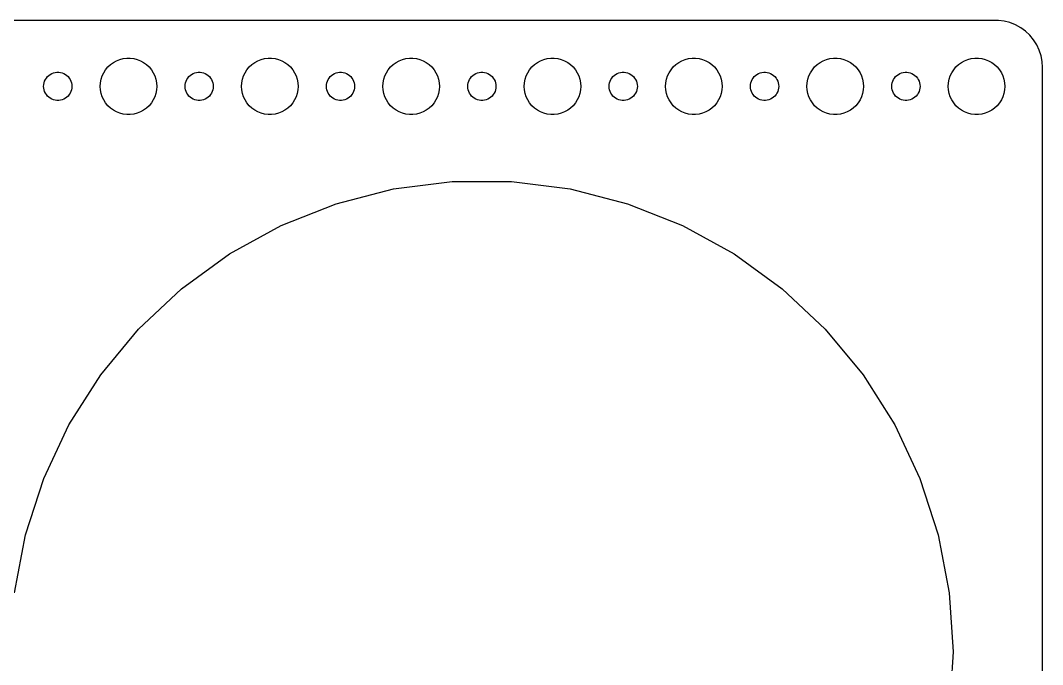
# Model space of a CAD drawing. Header units: metres. Extents: x -217 to 217, y -67 to 67.
# Drawn here: x 108.5 to 217, y -1.3 to 67 of the extents above; entities that cross this region are included whole.
import ezdxf

# ---------------------------------------------------------------- set-up
doc = ezdxf.new("R2010")
doc.units = ezdxf.units.M

msp = doc.modelspace()

# ---------------------------------------------------------------- linework, layer by layer
for p, q in [((212.314, 66.9901), (-212.314, 66.9901)), ((212.937, 66.9114), (212.314, 66.9901)), ((213.545, 66.7553), (212.937, 66.9114)), ((214.129, 66.5241), (213.545, 66.7553)), ((214.679, 66.2216), (214.129, 66.5241)), ((215.187, 65.8526), (214.679, 66.2216)), ((215.645, 65.4227), (215.187, 65.8526)), ((216.045, 64.9389), (215.645, 65.4227)), ((216.382, 64.4088), (216.045, 64.9389)), ((216.649, 63.8406), (216.382, 64.4088)), ((119.073, 62.8532), (119.438, 62.9469)), ((119.438, 62.9469), (119.812, 62.9941)), ((119.812, 62.9941), (120.188, 62.9941)), ((120.188, 62.9941), (120.562, 62.9469)), ((120.562, 62.9469), (120.927, 62.8532)), ((134.073, 62.8532), (134.438, 62.9469)), ((134.438, 62.9469), (134.812, 62.9941)), ((134.812, 62.9941), (135.188, 62.9941)), ((135.188, 62.9941), (135.562, 62.9469)), ((135.562, 62.9469), (135.927, 62.8532)), ((149.073, 62.8532), (149.438, 62.9469)), ((149.438, 62.9469), (149.812, 62.9941)), ((149.812, 62.9941), (150.188, 62.9941)), ((150.188, 62.9941), (150.562, 62.9469)), ((150.562, 62.9469), (150.927, 62.8532)), ((164.073, 62.8532), (164.438, 62.9469)), ((164.438, 62.9469), (164.812, 62.9941)), ((164.812, 62.9941), (165.188, 62.9941)), ((165.188, 62.9941), (165.562, 62.9469)), ((165.562, 62.9469), (165.927, 62.8532)), ((179.073, 62.8532), (179.438, 62.9469)), ((179.438, 62.9469), (179.812, 62.9941)), ((179.812, 62.9941), (180.188, 62.9941)), ((180.188, 62.9941), (180.562, 62.9469)), ((180.562, 62.9469), (180.927, 62.8532)), ((194.073, 62.8532), (194.438, 62.9469)), ((194.438, 62.9469), (194.812, 62.9941)), ((194.812, 62.9941), (195.188, 62.9941)), ((195.188, 62.9941), (195.562, 62.9469)), ((195.562, 62.9469), (195.927, 62.8532)), ((209.073, 62.8532), (209.438, 62.9469)), ((209.438, 62.9469), (209.812, 62.9941)), ((209.812, 62.9941), (210.188, 62.9941)), ((210.188, 62.9941), (210.562, 62.9469)), ((210.562, 62.9469), (210.927, 62.8532)), ((216.843, 63.2434), (216.649, 63.8406)), ((216.961, 62.6267), (216.843, 63.2434)), ((117.573, 61.7634), (117.813, 62.0536)), ((117.813, 62.0536), (118.088, 62.3115)), ((118.088, 62.3115), (118.393, 62.533)), ((118.393, 62.533), (118.723, 62.7145)), ((118.723, 62.7145), (119.073, 62.8532)), ((120.927, 62.8532), (121.277, 62.7145)), ((121.277, 62.7145), (121.607, 62.533)), ((121.607, 62.533), (121.912, 62.3115)), ((121.912, 62.3115), (122.187, 62.0536)), ((122.187, 62.0536), (122.427, 61.7634)), ((132.573, 61.7634), (132.813, 62.0536)), ((132.813, 62.0536), (133.088, 62.3115)), ((133.088, 62.3115), (133.393, 62.533)), ((133.393, 62.533), (133.723, 62.7145)), ((133.723, 62.7145), (134.073, 62.8532)), ((135.927, 62.8532), (136.277, 62.7145)), ((136.277, 62.7145), (136.607, 62.533)), ((136.607, 62.533), (136.912, 62.3115)), ((136.912, 62.3115), (137.187, 62.0536)), ((137.187, 62.0536), (137.427, 61.7634)), ((147.573, 61.7634), (147.813, 62.0536)), ((147.813, 62.0536), (148.088, 62.3115)), ((148.088, 62.3115), (148.393, 62.533)), ((148.393, 62.533), (148.723, 62.7145)), ((148.723, 62.7145), (149.073, 62.8532)), ((150.927, 62.8532), (151.277, 62.7145)), ((151.277, 62.7145), (151.607, 62.533)), ((151.607, 62.533), (151.912, 62.3115)), ((151.912, 62.3115), (152.187, 62.0536)), ((152.187, 62.0536), (152.427, 61.7634)), ((162.573, 61.7634), (162.813, 62.0536)), ((162.813, 62.0536), (163.088, 62.3115)), ((163.088, 62.3115), (163.393, 62.533)), ((163.393, 62.533), (163.723, 62.7145)), ((163.723, 62.7145), (164.073, 62.8532)), ((165.927, 62.8532), (166.277, 62.7145)), ((166.277, 62.7145), (166.607, 62.533)), ((166.607, 62.533), (166.912, 62.3115)), ((166.912, 62.3115), (167.187, 62.0536)), ((167.187, 62.0536), (167.427, 61.7634)), ((177.573, 61.7634), (177.813, 62.0536)), ((177.813, 62.0536), (178.088, 62.3115)), ((178.088, 62.3115), (178.393, 62.533)), ((178.393, 62.533), (178.723, 62.7145)), ((178.723, 62.7145), (179.073, 62.8532)), ((180.927, 62.8532), (181.277, 62.7145)), ((181.277, 62.7145), (181.607, 62.533)), ((181.607, 62.533), (181.912, 62.3115)), ((181.912, 62.3115), (182.187, 62.0536)), ((182.187, 62.0536), (182.427, 61.7634)), ((192.573, 61.7634), (192.813, 62.0536)), ((192.813, 62.0536), (193.088, 62.3115)), ((193.088, 62.3115), (193.393, 62.533)), ((193.393, 62.533), (193.723, 62.7145)), ((193.723, 62.7145), (194.073, 62.8532)), ((195.927, 62.8532), (196.277, 62.7145)), ((196.277, 62.7145), (196.607, 62.533)), ((196.607, 62.533), (196.912, 62.3115)), ((196.912, 62.3115), (197.187, 62.0536)), ((197.187, 62.0536), (197.427, 61.7634)), ((207.573, 61.7634), (207.813, 62.0536)), ((207.813, 62.0536), (208.088, 62.3115)), ((208.088, 62.3115), (208.393, 62.533)), ((208.393, 62.533), (208.723, 62.7145)), ((208.723, 62.7145), (209.073, 62.8532)), ((210.927, 62.8532), (211.277, 62.7145)), ((211.277, 62.7145), (211.607, 62.533)), ((211.607, 62.533), (211.912, 62.3115)), ((211.912, 62.3115), (212.187, 62.0536)), ((212.187, 62.0536), (212.427, 61.7634)), ((217, 62), (216.961, 62.6267)), ((217, -62), (217, 62)), ((111.186, 60.7226), (111.286, 60.8817)), ((111.286, 60.8817), (111.407, 61.0268)), ((111.407, 61.0268), (111.544, 61.1558)), ((111.544, 61.1558), (111.696, 61.2665)), ((111.696, 61.2665), (111.861, 61.3572)), ((111.861, 61.3572), (112.036, 61.4266)), ((112.036, 61.4266), (112.219, 61.4734)), ((112.219, 61.4734), (112.406, 61.497)), ((112.406, 61.497), (112.594, 61.497)), ((112.594, 61.497), (112.781, 61.4734)), ((112.781, 61.4734), (112.964, 61.4266)), ((112.964, 61.4266), (113.139, 61.3572)), ((113.139, 61.3572), (113.304, 61.2665)), ((113.304, 61.2665), (113.456, 61.1558)), ((113.456, 61.1558), (113.593, 61.0268)), ((113.593, 61.0268), (113.714, 60.8817)), ((113.714, 60.8817), (113.814, 60.7226)), ((117.024, 60.376), (117.094, 60.7461)), ((117.094, 60.7461), (117.211, 61.1044)), ((117.211, 61.1044), (117.371, 61.4453)), ((117.371, 61.4453), (117.573, 61.7634)), ((122.427, 61.7634), (122.629, 61.4453)), ((122.629, 61.4453), (122.789, 61.1044)), ((122.789, 61.1044), (122.906, 60.7461)), ((122.906, 60.7461), (122.976, 60.376)), ((126.186, 60.7226), (126.286, 60.8817)), ((126.286, 60.8817), (126.407, 61.0268)), ((126.407, 61.0268), (126.544, 61.1558)), ((126.544, 61.1558), (126.696, 61.2665)), ((126.696, 61.2665), (126.861, 61.3572)), ((126.861, 61.3572), (127.036, 61.4266)), ((127.036, 61.4266), (127.219, 61.4734)), ((127.219, 61.4734), (127.406, 61.497)), ((127.406, 61.497), (127.594, 61.497)), ((127.594, 61.497), (127.781, 61.4734)), ((127.781, 61.4734), (127.964, 61.4266)), ((127.964, 61.4266), (128.139, 61.3572)), ((128.139, 61.3572), (128.304, 61.2665)), ((128.304, 61.2665), (128.456, 61.1558)), ((128.456, 61.1558), (128.593, 61.0268)), ((128.593, 61.0268), (128.714, 60.8817)), ((128.714, 60.8817), (128.814, 60.7226)), ((132.024, 60.376), (132.094, 60.7461)), ((132.094, 60.7461), (132.211, 61.1044)), ((132.211, 61.1044), (132.371, 61.4453)), ((132.371, 61.4453), (132.573, 61.7634)), ((137.427, 61.7634), (137.629, 61.4453)), ((137.629, 61.4453), (137.789, 61.1044)), ((137.789, 61.1044), (137.906, 60.7461)), ((137.906, 60.7461), (137.976, 60.376)), ((141.186, 60.7226), (141.286, 60.8817)), ((141.286, 60.8817), (141.407, 61.0268)), ((141.407, 61.0268), (141.544, 61.1558)), ((141.544, 61.1558), (141.696, 61.2665)), ((141.696, 61.2665), (141.861, 61.3572)), ((141.861, 61.3572), (142.036, 61.4266)), ((142.036, 61.4266), (142.219, 61.4734)), ((142.219, 61.4734), (142.406, 61.497)), ((142.406, 61.497), (142.594, 61.497)), ((142.594, 61.497), (142.781, 61.4734)), ((142.781, 61.4734), (142.964, 61.4266)), ((142.964, 61.4266), (143.139, 61.3572)), ((143.139, 61.3572), (143.304, 61.2665)), ((143.304, 61.2665), (143.456, 61.1558)), ((143.456, 61.1558), (143.593, 61.0268)), ((143.593, 61.0268), (143.714, 60.8817)), ((143.714, 60.8817), (143.814, 60.7226)), ((147.024, 60.376), (147.094, 60.7461)), ((147.094, 60.7461), (147.211, 61.1044)), ((147.211, 61.1044), (147.371, 61.4453)), ((147.371, 61.4453), (147.573, 61.7634)), ((152.427, 61.7634), (152.629, 61.4453)), ((152.629, 61.4453), (152.789, 61.1044)), ((152.789, 61.1044), (152.906, 60.7461)), ((152.906, 60.7461), (152.976, 60.376)), ((156.186, 60.7226), (156.286, 60.8817)), ((156.286, 60.8817), (156.407, 61.0268)), ((156.407, 61.0268), (156.544, 61.1558)), ((156.544, 61.1558), (156.696, 61.2665)), ((156.696, 61.2665), (156.861, 61.3572)), ((156.861, 61.3572), (157.036, 61.4266)), ((157.036, 61.4266), (157.219, 61.4734)), ((157.219, 61.4734), (157.406, 61.497)), ((157.406, 61.497), (157.594, 61.497)), ((157.594, 61.497), (157.781, 61.4734)), ((157.781, 61.4734), (157.964, 61.4266)), ((157.964, 61.4266), (158.139, 61.3572)), ((158.139, 61.3572), (158.304, 61.2665)), ((158.304, 61.2665), (158.456, 61.1558)), ((158.456, 61.1558), (158.593, 61.0268)), ((158.593, 61.0268), (158.714, 60.8817)), ((158.714, 60.8817), (158.814, 60.7226)), ((162.024, 60.376), (162.094, 60.7461)), ((162.094, 60.7461), (162.211, 61.1044)), ((162.211, 61.1044), (162.371, 61.4453)), ((162.371, 61.4453), (162.573, 61.7634)), ((167.427, 61.7634), (167.629, 61.4453)), ((167.629, 61.4453), (167.789, 61.1044)), ((167.789, 61.1044), (167.906, 60.7461)), ((167.906, 60.7461), (167.976, 60.376)), ((171.186, 60.7226), (171.286, 60.8817)), ((171.286, 60.8817), (171.407, 61.0268)), ((171.407, 61.0268), (171.544, 61.1558)), ((171.544, 61.1558), (171.696, 61.2665)), ((171.696, 61.2665), (171.861, 61.3572)), ((171.861, 61.3572), (172.036, 61.4266)), ((172.036, 61.4266), (172.219, 61.4734)), ((172.219, 61.4734), (172.406, 61.497)), ((172.406, 61.497), (172.594, 61.497)), ((172.594, 61.497), (172.781, 61.4734)), ((172.781, 61.4734), (172.964, 61.4266)), ((172.964, 61.4266), (173.139, 61.3572)), ((173.139, 61.3572), (173.304, 61.2665)), ((173.304, 61.2665), (173.456, 61.1558)), ((173.456, 61.1558), (173.593, 61.0268)), ((173.593, 61.0268), (173.714, 60.8817)), ((173.714, 60.8817), (173.814, 60.7226)), ((177.024, 60.376), (177.094, 60.7461)), ((177.094, 60.7461), (177.211, 61.1044)), ((177.211, 61.1044), (177.371, 61.4453)), ((177.371, 61.4453), (177.573, 61.7634)), ((182.427, 61.7634), (182.629, 61.4453)), ((182.629, 61.4453), (182.789, 61.1044)), ((182.789, 61.1044), (182.906, 60.7461)), ((182.906, 60.7461), (182.976, 60.376)), ((186.186, 60.7226), (186.286, 60.8817)), ((186.286, 60.8817), (186.407, 61.0268)), ((186.407, 61.0268), (186.544, 61.1558)), ((186.544, 61.1558), (186.696, 61.2665)), ((186.696, 61.2665), (186.861, 61.3572)), ((186.861, 61.3572), (187.036, 61.4266)), ((187.036, 61.4266), (187.219, 61.4734)), ((187.219, 61.4734), (187.406, 61.497)), ((187.406, 61.497), (187.594, 61.497)), ((187.594, 61.497), (187.781, 61.4734)), ((187.781, 61.4734), (187.964, 61.4266)), ((187.964, 61.4266), (188.139, 61.3572)), ((188.139, 61.3572), (188.304, 61.2665)), ((188.304, 61.2665), (188.456, 61.1558)), ((188.456, 61.1558), (188.593, 61.0268)), ((188.593, 61.0268), (188.714, 60.8817)), ((188.714, 60.8817), (188.814, 60.7226)), ((192.024, 60.376), (192.094, 60.7461)), ((192.094, 60.7461), (192.211, 61.1044)), ((192.211, 61.1044), (192.371, 61.4453)), ((192.371, 61.4453), (192.573, 61.7634)), ((197.427, 61.7634), (197.629, 61.4453)), ((197.629, 61.4453), (197.789, 61.1044)), ((197.789, 61.1044), (197.906, 60.7461)), ((197.906, 60.7461), (197.976, 60.376)), ((201.186, 60.7226), (201.286, 60.8817)), ((201.286, 60.8817), (201.407, 61.0268)), ((201.407, 61.0268), (201.544, 61.1558)), ((201.544, 61.1558), (201.696, 61.2665)), ((201.696, 61.2665), (201.861, 61.3572)), ((201.861, 61.3572), (202.036, 61.4266)), ((202.036, 61.4266), (202.219, 61.4734)), ((202.219, 61.4734), (202.406, 61.497)), ((202.406, 61.497), (202.594, 61.497)), ((202.594, 61.497), (202.781, 61.4734)), ((202.781, 61.4734), (202.964, 61.4266)), ((202.964, 61.4266), (203.139, 61.3572)), ((203.139, 61.3572), (203.304, 61.2665)), ((203.304, 61.2665), (203.456, 61.1558)), ((203.456, 61.1558), (203.593, 61.0268)), ((203.593, 61.0268), (203.714, 60.8817)), ((203.714, 60.8817), (203.814, 60.7226)), ((207.024, 60.376), (207.094, 60.7461)), ((207.094, 60.7461), (207.211, 61.1044)), ((207.211, 61.1044), (207.371, 61.4453)), ((207.371, 61.4453), (207.573, 61.7634)), ((212.427, 61.7634), (212.629, 61.4453)), ((212.629, 61.4453), (212.789, 61.1044)), ((212.789, 61.1044), (212.906, 60.7461)), ((212.906, 60.7461), (212.976, 60.376)), ((111, 60), (111.012, 60.188)), ((111.012, 59.812), (111, 60)), ((111.012, 60.188), (111.047, 60.373)), ((111.047, 59.627), (111.012, 59.812)), ((111.047, 60.373), (111.105, 60.5522)), ((111.105, 60.5522), (111.186, 60.7226)), ((113.814, 60.7226), (113.895, 60.5522)), ((113.895, 60.5522), (113.953, 60.373)), ((113.953, 60.373), (113.988, 60.188)), ((113.988, 59.812), (113.953, 59.627)), ((113.988, 60.188), (114, 60)), ((114, 60), (113.988, 59.812)), ((117, 60), (117.024, 60.376)), ((117.024, 59.624), (117, 60)), ((122.976, 60.376), (123, 60)), ((123, 60), (122.976, 59.624)), ((126, 60), (126.012, 60.188)), ((126.012, 59.812), (126, 60)), ((126.012, 60.188), (126.047, 60.373)), ((126.047, 59.627), (126.012, 59.812)), ((126.047, 60.373), (126.105, 60.5522)), ((126.105, 60.5522), (126.186, 60.7226)), ((128.814, 60.7226), (128.895, 60.5522)), ((128.895, 60.5522), (128.953, 60.373)), ((128.953, 60.373), (128.988, 60.188)), ((128.988, 59.812), (128.953, 59.627)), ((128.988, 60.188), (129, 60)), ((129, 60), (128.988, 59.812)), ((132, 60), (132.024, 60.376)), ((132.024, 59.624), (132, 60)), ((137.976, 60.376), (138, 60)), ((138, 60), (137.976, 59.624)), ((141, 60), (141.012, 60.188)), ((141.012, 59.812), (141, 60)), ((141.012, 60.188), (141.047, 60.373)), ((141.047, 59.627), (141.012, 59.812)), ((141.047, 60.373), (141.105, 60.5522)), ((141.105, 60.5522), (141.186, 60.7226)), ((143.814, 60.7226), (143.895, 60.5522)), ((143.895, 60.5522), (143.953, 60.373)), ((143.953, 60.373), (143.988, 60.188)), ((143.988, 59.812), (143.953, 59.627)), ((143.988, 60.188), (144, 60)), ((144, 60), (143.988, 59.812)), ((147, 60), (147.024, 60.376)), ((147.024, 59.624), (147, 60)), ((152.976, 60.376), (153, 60)), ((153, 60), (152.976, 59.624)), ((156, 60), (156.012, 60.188)), ((156.012, 59.812), (156, 60)), ((156.012, 60.188), (156.047, 60.373)), ((156.047, 59.627), (156.012, 59.812)), ((156.047, 60.373), (156.105, 60.5522)), ((156.105, 60.5522), (156.186, 60.7226)), ((158.814, 60.7226), (158.895, 60.5522)), ((158.895, 60.5522), (158.953, 60.373)), ((158.953, 60.373), (158.988, 60.188)), ((158.988, 59.812), (158.953, 59.627)), ((158.988, 60.188), (159, 60)), ((159, 60), (158.988, 59.812)), ((162, 60), (162.024, 60.376)), ((162.024, 59.624), (162, 60)), ((167.976, 60.376), (168, 60)), ((168, 60), (167.976, 59.624)), ((171, 60), (171.012, 60.188)), ((171.012, 59.812), (171, 60)), ((171.012, 60.188), (171.047, 60.373)), ((171.047, 59.627), (171.012, 59.812)), ((171.047, 60.373), (171.105, 60.5522)), ((171.105, 60.5522), (171.186, 60.7226)), ((173.814, 60.7226), (173.895, 60.5522)), ((173.895, 60.5522), (173.953, 60.373)), ((173.953, 60.373), (173.988, 60.188)), ((173.988, 59.812), (173.953, 59.627)), ((173.988, 60.188), (174, 60)), ((174, 60), (173.988, 59.812)), ((177, 60), (177.024, 60.376)), ((177.024, 59.624), (177, 60)), ((182.976, 60.376), (183, 60)), ((183, 60), (182.976, 59.624)), ((186, 60), (186.012, 60.188)), ((186.012, 59.812), (186, 60)), ((186.012, 60.188), (186.047, 60.373)), ((186.047, 59.627), (186.012, 59.812)), ((186.047, 60.373), (186.105, 60.5522)), ((186.105, 60.5522), (186.186, 60.7226)), ((188.814, 60.7226), (188.895, 60.5522)), ((188.895, 60.5522), (188.953, 60.373)), ((188.953, 60.373), (188.988, 60.188)), ((188.988, 59.812), (188.953, 59.627)), ((188.988, 60.188), (189, 60)), ((189, 60), (188.988, 59.812)), ((192, 60), (192.024, 60.376)), ((192.024, 59.624), (192, 60)), ((197.976, 60.376), (198, 60)), ((198, 60), (197.976, 59.624)), ((201, 60), (201.012, 60.188)), ((201.012, 59.812), (201, 60)), ((201.012, 60.188), (201.047, 60.373)), ((201.047, 59.627), (201.012, 59.812)), ((201.047, 60.373), (201.105, 60.5522)), ((201.105, 60.5522), (201.186, 60.7226)), ((203.814, 60.7226), (203.895, 60.5522)), ((203.895, 60.5522), (203.953, 60.373)), ((203.953, 60.373), (203.988, 60.188)), ((203.988, 59.812), (203.953, 59.627)), ((203.988, 60.188), (204, 60)), ((204, 60), (203.988, 59.812)), ((207, 60), (207.024, 60.376)), ((207.024, 59.624), (207, 60)), ((212.976, 60.376), (213, 60)), ((213, 60), (212.976, 59.624)), ((111.105, 59.4478), (111.047, 59.627)), ((111.186, 59.2774), (111.105, 59.4478)), ((111.286, 59.1183), (111.186, 59.2774)), ((111.407, 58.9732), (111.286, 59.1183)), ((111.544, 58.8442), (111.407, 58.9732)), ((111.696, 58.7335), (111.544, 58.8442)), ((111.861, 58.6428), (111.696, 58.7335)), ((112.036, 58.5734), (111.861, 58.6428)), ((112.219, 58.5266), (112.036, 58.5734)), ((112.964, 58.5734), (112.781, 58.5266)), ((113.139, 58.6428), (112.964, 58.5734)), ((113.304, 58.7335), (113.139, 58.6428)), ((113.456, 58.8442), (113.304, 58.7335)), ((113.593, 58.9732), (113.456, 58.8442)), ((113.714, 59.1183), (113.593, 58.9732)), ((113.814, 59.2774), (113.714, 59.1183)), ((113.895, 59.4478), (113.814, 59.2774)), ((113.953, 59.627), (113.895, 59.4478)), ((117.094, 59.2539), (117.024, 59.624)), ((117.211, 58.8956), (117.094, 59.2539)), ((117.371, 58.5547), (117.211, 58.8956)), ((122.789, 58.8956), (122.629, 58.5547)), ((122.906, 59.2539), (122.789, 58.8956)), ((122.976, 59.624), (122.906, 59.2539)), ((126.105, 59.4478), (126.047, 59.627)), ((126.186, 59.2774), (126.105, 59.4478)), ((126.286, 59.1183), (126.186, 59.2774)), ((126.407, 58.9732), (126.286, 59.1183)), ((126.544, 58.8442), (126.407, 58.9732)), ((126.696, 58.7335), (126.544, 58.8442)), ((126.861, 58.6428), (126.696, 58.7335)), ((127.036, 58.5734), (126.861, 58.6428)), ((127.219, 58.5266), (127.036, 58.5734)), ((127.964, 58.5734), (127.781, 58.5266)), ((128.139, 58.6428), (127.964, 58.5734)), ((128.304, 58.7335), (128.139, 58.6428)), ((128.456, 58.8442), (128.304, 58.7335)), ((128.593, 58.9732), (128.456, 58.8442)), ((128.714, 59.1183), (128.593, 58.9732)), ((128.814, 59.2774), (128.714, 59.1183)), ((128.895, 59.4478), (128.814, 59.2774)), ((128.953, 59.627), (128.895, 59.4478)), ((132.094, 59.2539), (132.024, 59.624)), ((132.211, 58.8956), (132.094, 59.2539)), ((132.371, 58.5547), (132.211, 58.8956)), ((137.789, 58.8956), (137.629, 58.5547)), ((137.906, 59.2539), (137.789, 58.8956)), ((137.976, 59.624), (137.906, 59.2539)), ((141.105, 59.4478), (141.047, 59.627)), ((141.186, 59.2774), (141.105, 59.4478)), ((141.286, 59.1183), (141.186, 59.2774)), ((141.407, 58.9732), (141.286, 59.1183)), ((141.544, 58.8442), (141.407, 58.9732)), ((141.696, 58.7335), (141.544, 58.8442)), ((141.861, 58.6428), (141.696, 58.7335)), ((142.036, 58.5734), (141.861, 58.6428)), ((142.219, 58.5266), (142.036, 58.5734)), ((142.964, 58.5734), (142.781, 58.5266)), ((143.139, 58.6428), (142.964, 58.5734)), ((143.304, 58.7335), (143.139, 58.6428)), ((143.456, 58.8442), (143.304, 58.7335)), ((143.593, 58.9732), (143.456, 58.8442)), ((143.714, 59.1183), (143.593, 58.9732)), ((143.814, 59.2774), (143.714, 59.1183)), ((143.895, 59.4478), (143.814, 59.2774)), ((143.953, 59.627), (143.895, 59.4478)), ((147.094, 59.2539), (147.024, 59.624)), ((147.211, 58.8956), (147.094, 59.2539)), ((147.371, 58.5547), (147.211, 58.8956)), ((152.789, 58.8956), (152.629, 58.5547)), ((152.906, 59.2539), (152.789, 58.8956)), ((152.976, 59.624), (152.906, 59.2539)), ((156.105, 59.4478), (156.047, 59.627)), ((156.186, 59.2774), (156.105, 59.4478)), ((156.286, 59.1183), (156.186, 59.2774)), ((156.407, 58.9732), (156.286, 59.1183)), ((156.544, 58.8442), (156.407, 58.9732)), ((156.696, 58.7335), (156.544, 58.8442)), ((156.861, 58.6428), (156.696, 58.7335)), ((157.036, 58.5734), (156.861, 58.6428)), ((157.219, 58.5266), (157.036, 58.5734)), ((157.964, 58.5734), (157.781, 58.5266)), ((158.139, 58.6428), (157.964, 58.5734)), ((158.304, 58.7335), (158.139, 58.6428)), ((158.456, 58.8442), (158.304, 58.7335)), ((158.593, 58.9732), (158.456, 58.8442)), ((158.714, 59.1183), (158.593, 58.9732)), ((158.814, 59.2774), (158.714, 59.1183)), ((158.895, 59.4478), (158.814, 59.2774)), ((158.953, 59.627), (158.895, 59.4478)), ((162.094, 59.2539), (162.024, 59.624)), ((162.211, 58.8956), (162.094, 59.2539)), ((162.371, 58.5547), (162.211, 58.8956)), ((167.789, 58.8956), (167.629, 58.5547)), ((167.906, 59.2539), (167.789, 58.8956)), ((167.976, 59.624), (167.906, 59.2539)), ((171.105, 59.4478), (171.047, 59.627)), ((171.186, 59.2774), (171.105, 59.4478)), ((171.286, 59.1183), (171.186, 59.2774)), ((171.407, 58.9732), (171.286, 59.1183)), ((171.544, 58.8442), (171.407, 58.9732)), ((171.696, 58.7335), (171.544, 58.8442)), ((171.861, 58.6428), (171.696, 58.7335)), ((172.036, 58.5734), (171.861, 58.6428)), ((172.219, 58.5266), (172.036, 58.5734)), ((172.964, 58.5734), (172.781, 58.5266)), ((173.139, 58.6428), (172.964, 58.5734)), ((173.304, 58.7335), (173.139, 58.6428)), ((173.456, 58.8442), (173.304, 58.7335)), ((173.593, 58.9732), (173.456, 58.8442)), ((173.714, 59.1183), (173.593, 58.9732)), ((173.814, 59.2774), (173.714, 59.1183)), ((173.895, 59.4478), (173.814, 59.2774)), ((173.953, 59.627), (173.895, 59.4478)), ((177.094, 59.2539), (177.024, 59.624)), ((177.211, 58.8956), (177.094, 59.2539)), ((177.371, 58.5547), (177.211, 58.8956)), ((182.789, 58.8956), (182.629, 58.5547)), ((182.906, 59.2539), (182.789, 58.8956)), ((182.976, 59.624), (182.906, 59.2539)), ((186.105, 59.4478), (186.047, 59.627)), ((186.186, 59.2774), (186.105, 59.4478)), ((186.286, 59.1183), (186.186, 59.2774)), ((186.407, 58.9732), (186.286, 59.1183)), ((186.544, 58.8442), (186.407, 58.9732)), ((186.696, 58.7335), (186.544, 58.8442)), ((186.861, 58.6428), (186.696, 58.7335)), ((187.036, 58.5734), (186.861, 58.6428)), ((187.219, 58.5266), (187.036, 58.5734)), ((187.964, 58.5734), (187.781, 58.5266)), ((188.139, 58.6428), (187.964, 58.5734)), ((188.304, 58.7335), (188.139, 58.6428)), ((188.456, 58.8442), (188.304, 58.7335)), ((188.593, 58.9732), (188.456, 58.8442)), ((188.714, 59.1183), (188.593, 58.9732)), ((188.814, 59.2774), (188.714, 59.1183)), ((188.895, 59.4478), (188.814, 59.2774)), ((188.953, 59.627), (188.895, 59.4478)), ((192.094, 59.2539), (192.024, 59.624)), ((192.211, 58.8956), (192.094, 59.2539)), ((192.371, 58.5547), (192.211, 58.8956)), ((197.789, 58.8956), (197.629, 58.5547)), ((197.906, 59.2539), (197.789, 58.8956)), ((197.976, 59.624), (197.906, 59.2539)), ((201.105, 59.4478), (201.047, 59.627)), ((201.186, 59.2774), (201.105, 59.4478)), ((201.286, 59.1183), (201.186, 59.2774)), ((201.407, 58.9732), (201.286, 59.1183)), ((201.544, 58.8442), (201.407, 58.9732)), ((201.696, 58.7335), (201.544, 58.8442)), ((201.861, 58.6428), (201.696, 58.7335)), ((202.036, 58.5734), (201.861, 58.6428)), ((202.219, 58.5266), (202.036, 58.5734)), ((202.964, 58.5734), (202.781, 58.5266)), ((203.139, 58.6428), (202.964, 58.5734)), ((203.304, 58.7335), (203.139, 58.6428)), ((203.456, 58.8442), (203.304, 58.7335)), ((203.593, 58.9732), (203.456, 58.8442)), ((203.714, 59.1183), (203.593, 58.9732)), ((203.814, 59.2774), (203.714, 59.1183)), ((203.895, 59.4478), (203.814, 59.2774)), ((203.953, 59.627), (203.895, 59.4478)), ((207.094, 59.2539), (207.024, 59.624)), ((207.211, 58.8956), (207.094, 59.2539)), ((207.371, 58.5547), (207.211, 58.8956)), ((212.789, 58.8956), (212.629, 58.5547)), ((212.906, 59.2539), (212.789, 58.8956)), ((212.976, 59.624), (212.906, 59.2539)), ((112.406, 58.503), (112.219, 58.5266)), ((112.594, 58.503), (112.406, 58.503)), ((112.781, 58.5266), (112.594, 58.503)), ((117.573, 58.2366), (117.371, 58.5547)), ((117.813, 57.9464), (117.573, 58.2366)), ((118.088, 57.6885), (117.813, 57.9464)), ((118.393, 57.467), (118.088, 57.6885)), ((121.912, 57.6885), (121.607, 57.467)), ((122.187, 57.9464), (121.912, 57.6885)), ((122.427, 58.2366), (122.187, 57.9464)), ((122.629, 58.5547), (122.427, 58.2366)), ((127.406, 58.503), (127.219, 58.5266)), ((127.594, 58.503), (127.406, 58.503)), ((127.781, 58.5266), (127.594, 58.503)), ((132.573, 58.2366), (132.371, 58.5547)), ((132.813, 57.9464), (132.573, 58.2366)), ((133.088, 57.6885), (132.813, 57.9464)), ((133.393, 57.467), (133.088, 57.6885)), ((136.912, 57.6885), (136.607, 57.467)), ((137.187, 57.9464), (136.912, 57.6885)), ((137.427, 58.2366), (137.187, 57.9464)), ((137.629, 58.5547), (137.427, 58.2366)), ((142.406, 58.503), (142.219, 58.5266)), ((142.594, 58.503), (142.406, 58.503)), ((142.781, 58.5266), (142.594, 58.503)), ((147.573, 58.2366), (147.371, 58.5547)), ((147.813, 57.9464), (147.573, 58.2366)), ((148.088, 57.6885), (147.813, 57.9464)), ((148.393, 57.467), (148.088, 57.6885)), ((151.912, 57.6885), (151.607, 57.467)), ((152.187, 57.9464), (151.912, 57.6885)), ((152.427, 58.2366), (152.187, 57.9464)), ((152.629, 58.5547), (152.427, 58.2366)), ((157.406, 58.503), (157.219, 58.5266)), ((157.594, 58.503), (157.406, 58.503)), ((157.781, 58.5266), (157.594, 58.503)), ((162.573, 58.2366), (162.371, 58.5547)), ((162.813, 57.9464), (162.573, 58.2366)), ((163.088, 57.6885), (162.813, 57.9464)), ((163.393, 57.467), (163.088, 57.6885)), ((166.912, 57.6885), (166.607, 57.467)), ((167.187, 57.9464), (166.912, 57.6885)), ((167.427, 58.2366), (167.187, 57.9464)), ((167.629, 58.5547), (167.427, 58.2366)), ((172.406, 58.503), (172.219, 58.5266)), ((172.594, 58.503), (172.406, 58.503)), ((172.781, 58.5266), (172.594, 58.503)), ((177.573, 58.2366), (177.371, 58.5547)), ((177.813, 57.9464), (177.573, 58.2366)), ((178.088, 57.6885), (177.813, 57.9464)), ((178.393, 57.467), (178.088, 57.6885)), ((181.912, 57.6885), (181.607, 57.467)), ((182.187, 57.9464), (181.912, 57.6885)), ((182.427, 58.2366), (182.187, 57.9464)), ((182.629, 58.5547), (182.427, 58.2366)), ((187.406, 58.503), (187.219, 58.5266)), ((187.594, 58.503), (187.406, 58.503)), ((187.781, 58.5266), (187.594, 58.503)), ((192.573, 58.2366), (192.371, 58.5547)), ((192.813, 57.9464), (192.573, 58.2366)), ((193.088, 57.6885), (192.813, 57.9464)), ((193.393, 57.467), (193.088, 57.6885)), ((196.912, 57.6885), (196.607, 57.467)), ((197.187, 57.9464), (196.912, 57.6885)), ((197.427, 58.2366), (197.187, 57.9464)), ((197.629, 58.5547), (197.427, 58.2366)), ((202.406, 58.503), (202.219, 58.5266)), ((202.594, 58.503), (202.406, 58.503)), ((202.781, 58.5266), (202.594, 58.503)), ((207.573, 58.2366), (207.371, 58.5547)), ((207.813, 57.9464), (207.573, 58.2366)), ((208.088, 57.6885), (207.813, 57.9464)), ((208.393, 57.467), (208.088, 57.6885)), ((211.912, 57.6885), (211.607, 57.467)), ((212.187, 57.9464), (211.912, 57.6885)), ((212.427, 58.2366), (212.187, 57.9464)), ((212.629, 58.5547), (212.427, 58.2366)), ((118.723, 57.2855), (118.393, 57.467)), ((119.073, 57.1468), (118.723, 57.2855)), ((119.438, 57.0531), (119.073, 57.1468)), ((119.812, 57.0059), (119.438, 57.0531)), ((120.188, 57.0059), (119.812, 57.0059)), ((120.562, 57.0531), (120.188, 57.0059)), ((120.927, 57.1468), (120.562, 57.0531)), ((121.277, 57.2855), (120.927, 57.1468)), ((121.607, 57.467), (121.277, 57.2855)), ((133.723, 57.2855), (133.393, 57.467)), ((134.073, 57.1468), (133.723, 57.2855)), ((134.438, 57.0531), (134.073, 57.1468)), ((134.812, 57.0059), (134.438, 57.0531)), ((135.188, 57.0059), (134.812, 57.0059)), ((135.562, 57.0531), (135.188, 57.0059)), ((135.927, 57.1468), (135.562, 57.0531)), ((136.277, 57.2855), (135.927, 57.1468)), ((136.607, 57.467), (136.277, 57.2855)), ((148.723, 57.2855), (148.393, 57.467)), ((149.073, 57.1468), (148.723, 57.2855)), ((149.438, 57.0531), (149.073, 57.1468)), ((149.812, 57.0059), (149.438, 57.0531)), ((150.188, 57.0059), (149.812, 57.0059)), ((150.562, 57.0531), (150.188, 57.0059)), ((150.927, 57.1468), (150.562, 57.0531)), ((151.277, 57.2855), (150.927, 57.1468)), ((151.607, 57.467), (151.277, 57.2855)), ((163.723, 57.2855), (163.393, 57.467)), ((164.073, 57.1468), (163.723, 57.2855)), ((164.438, 57.0531), (164.073, 57.1468)), ((164.812, 57.0059), (164.438, 57.0531)), ((165.188, 57.0059), (164.812, 57.0059)), ((165.562, 57.0531), (165.188, 57.0059)), ((165.927, 57.1468), (165.562, 57.0531)), ((166.277, 57.2855), (165.927, 57.1468)), ((166.607, 57.467), (166.277, 57.2855)), ((178.723, 57.2855), (178.393, 57.467)), ((179.073, 57.1468), (178.723, 57.2855)), ((179.438, 57.0531), (179.073, 57.1468)), ((179.812, 57.0059), (179.438, 57.0531)), ((180.188, 57.0059), (179.812, 57.0059)), ((180.562, 57.0531), (180.188, 57.0059)), ((180.927, 57.1468), (180.562, 57.0531)), ((181.277, 57.2855), (180.927, 57.1468)), ((181.607, 57.467), (181.277, 57.2855)), ((193.723, 57.2855), (193.393, 57.467)), ((194.073, 57.1468), (193.723, 57.2855)), ((194.438, 57.0531), (194.073, 57.1468)), ((194.812, 57.0059), (194.438, 57.0531)), ((195.188, 57.0059), (194.812, 57.0059)), ((195.562, 57.0531), (195.188, 57.0059)), ((195.927, 57.1468), (195.562, 57.0531)), ((196.277, 57.2855), (195.927, 57.1468)), ((196.607, 57.467), (196.277, 57.2855)), ((208.723, 57.2855), (208.393, 57.467)), ((209.073, 57.1468), (208.723, 57.2855)), ((209.438, 57.0531), (209.073, 57.1468)), ((209.812, 57.0059), (209.438, 57.0531)), ((210.188, 57.0059), (209.812, 57.0059)), ((210.562, 57.0531), (210.188, 57.0059)), ((210.927, 57.1468), (210.562, 57.0531)), ((211.277, 57.2855), (210.927, 57.1468)), ((211.607, 57.467), (211.277, 57.2855)), ((148.131, 49.1143), (154.36, 49.9013)), ((154.36, 49.9013), (160.64, 49.9013)), ((160.64, 49.9013), (166.869, 49.1143)), ((142.049, 47.5528), (148.131, 49.1143)), ((166.869, 49.1143), (172.951, 47.5528)), ((136.211, 45.2413), (142.049, 47.5528)), ((172.951, 47.5528), (178.789, 45.2413)), ((130.709, 42.2164), (136.211, 45.2413)), ((178.789, 45.2413), (184.291, 42.2164)), ((125.629, 38.5257), (130.709, 42.2164)), ((184.291, 42.2164), (189.371, 38.5257)), ((121.052, 34.2274), (125.629, 38.5257)), ((189.371, 38.5257), (193.948, 34.2274)), ((117.049, 29.3893), (121.052, 34.2274)), ((193.948, 34.2274), (197.951, 29.3893)), ((113.685, 24.0877), (117.049, 29.3893)), ((197.951, 29.3893), (201.315, 24.0877)), ((111.011, 18.4062), (113.685, 24.0877)), ((201.315, 24.0877), (203.989, 18.4062)), ((109.071, 12.4345), (111.011, 18.4062)), ((203.989, 18.4062), (205.929, 12.4345)), ((107.894, 6.26665), (109.071, 12.4345)), ((205.929, 12.4345), (207.106, 6.26665)), ((207.106, 6.26665), (207.5, 0)), ((207.5, 0), (207.106, -6.26665))]:
    msp.add_line(p, q)

doc.saveas('drawing.dxf')
